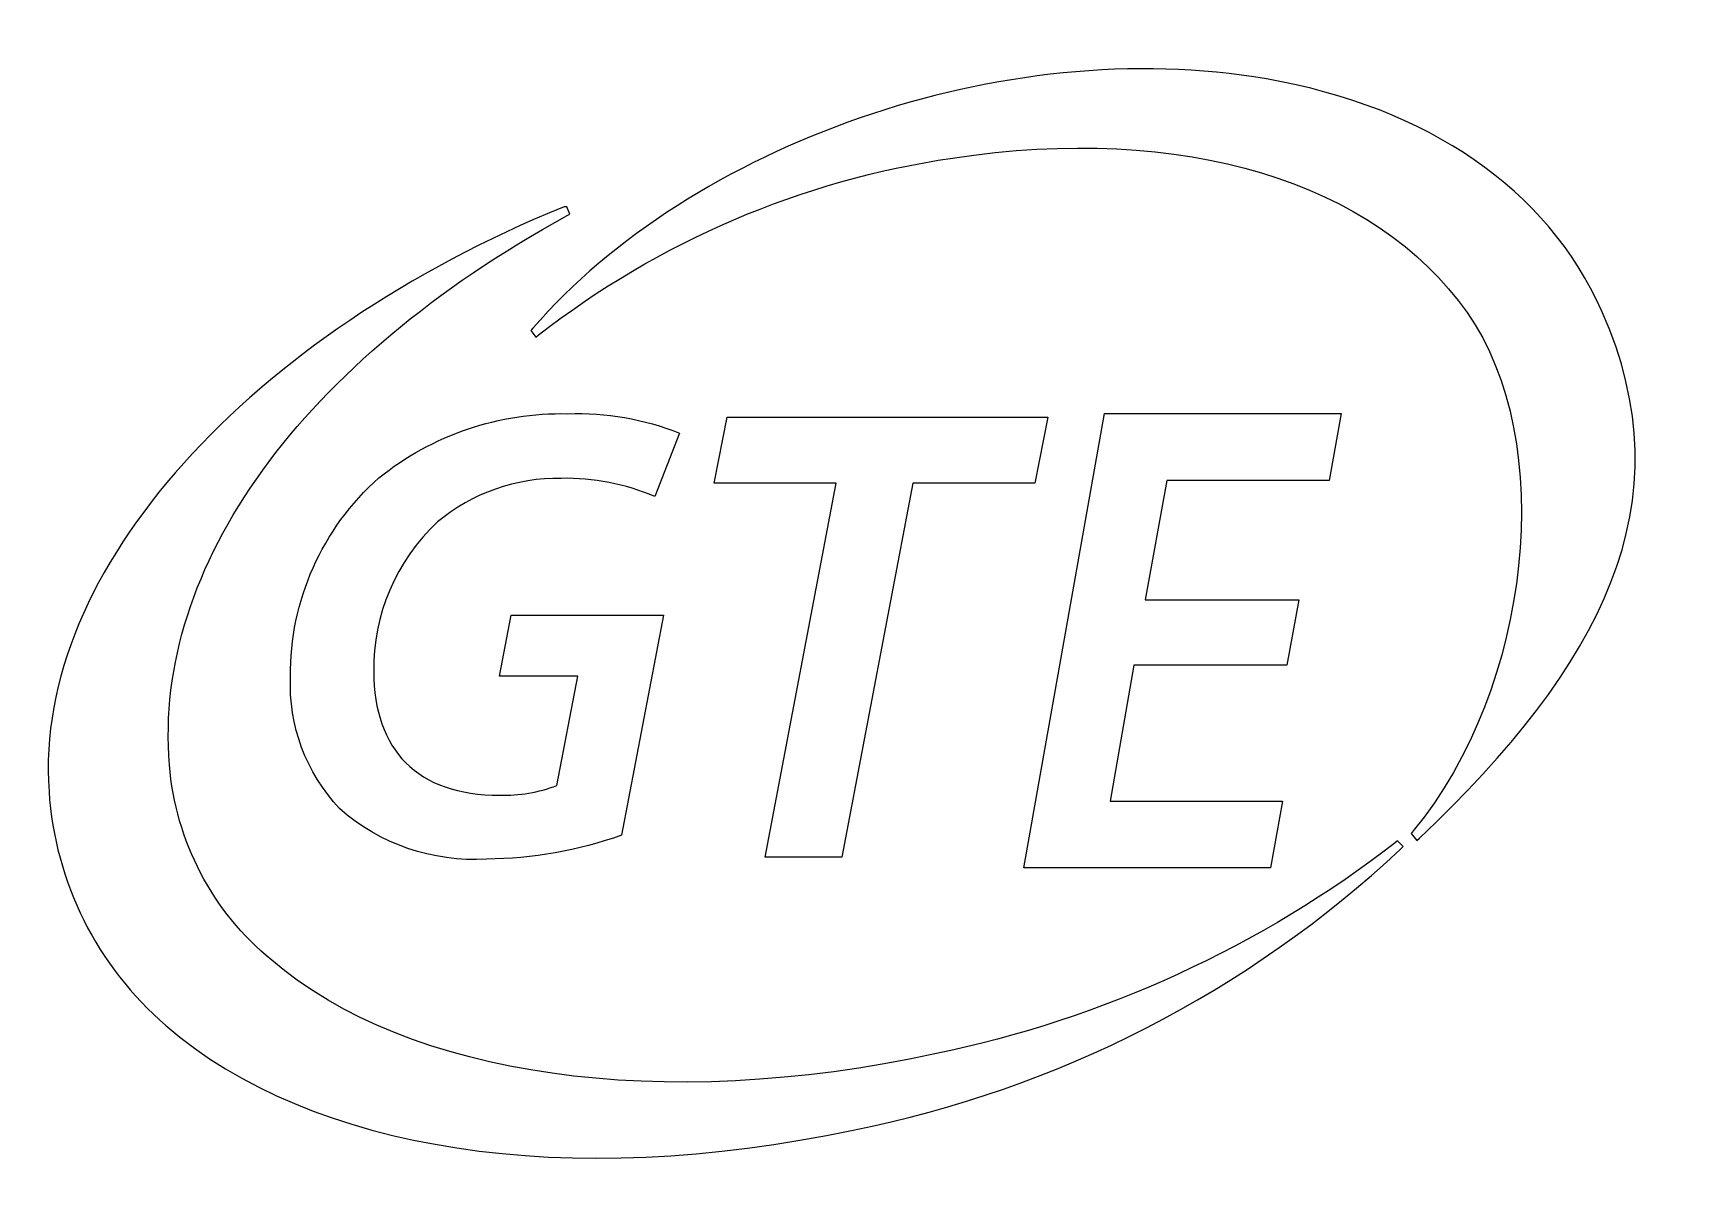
# Model space of a CAD drawing. Extents: x -0.2 to 43.5, y 5.6 to 36.1.
import ezdxf

# ---------------------------------------------------------------- set-up
doc = ezdxf.new("R2010")
doc.units = 0
doc.layers.add('Layer_1', color=7, linetype='CONTINUOUS')

msp = doc.modelspace()

# ---------------------------------------------------------------- linework, layer by layer
at = {"layer": 'Layer_1', "color": 7}
for points in [[(13.904201, 31.288571), (13.972088, 31.3256), (13.891859, 31.523087), (13.823972, 31.523087)], [(13.00063, 28.318816), (12.945085, 28.2571), (13.074687, 28.078126), (13.142572, 28.133671)], [(16.862748, 25.552485), (16.21644, 23.879607)], [(13.631211, 16.255877), (14.187035, 19.141913), (12.118851, 19.141913), (12.422615, 20.750941), (16.449111, 20.750941), (15.337462, 14.946949)], [(36.223968, 15.062445), (36.168409, 14.988387), (36.322699, 14.803245), (36.384437, 14.86496)], [(35.887068, 14.576163), (35.954957, 14.65021), (35.800668, 14.810673), (35.794497, 14.779821)]]:
    msp.add_lwpolyline(points, dxfattribs=at)
for points in [[(41.192031, 28.787852)], [(21.004355, 24.227953), (17.784853, 24.227953), (18.12612, 25.972924), (26.586972, 25.972924), (26.239266, 24.227953), (23.019763, 24.227953), (21.146013, 14.363398), (19.130605, 14.363398)], [(32.89148, 19.430162), (28.855674, 19.430162), (28.231902, 15.847311), (32.772964, 15.847311), (32.45484, 14.082524), (25.948895, 14.082524), (28.082196, 26.069758), (34.319919, 26.069758), (34.001795, 24.304971), (29.722717, 24.304971), (29.155084, 21.154992), (33.209604, 21.154992)]]:
    msp.add_lwpolyline(points, close=True, dxfattribs=at)
for points in [[(32.348271, 34.891459), (25.417678, 36.101072), (17.154046, 33.132582), (13.00063, 28.318816)], [(41.192022, 28.78785), (39.760234, 31.978513), (36.618939, 34.150879), (32.348271, 34.891459)], [(24.06612, 32.805493), (30.132697, 33.731217), (35.218015, 32.188344), (37.643409, 28.732306)], [(13.142572, 28.133671), (16.31868, 30.609044), (20.082305, 32.218684), (24.06612, 32.805493)], [(13.823972, 31.523087), (5.597368, 28.165794), (-0.185322, 21.981957), (0.23434, 16.100522)], [(3.412659, 16.804073), (2.980655, 22.0375), (6.905726, 27.456073), (13.904201, 31.288571)], [(37.643409, 28.732306), (40.031782, 25.350327), (39.352915, 18.857914), (36.223968, 15.062445)], [(36.384437, 14.86496), (41.179686, 19.401008), (43.469311, 23.696368), (41.192031, 28.787852)], [(8.939018, 24.371254), (10.343511, 25.502725), (12.110219, 26.102627), (13.922049, 26.063287)], [(13.922049, 26.063287), (14.927669, 26.098275), (15.929519, 25.924252), (16.862748, 25.552485)], [(6.605848, 19.129144), (6.58449, 21.126646), (7.43456, 23.036563), (8.939018, 24.371254)], [(13.747546, 24.358484), (12.554883, 24.376875), (11.395696, 23.968689), (10.483693, 23.209179)], [(16.21644, 23.879607), (15.437061, 24.210072), (14.595543, 24.373297), (13.747546, 24.358484)], [(10.483693, 23.209179), (9.386138, 22.186294), (8.77603, 20.753626), (8.803294, 19.263231)], [(8.803294, 19.263231), (8.803294, 17.194481), (9.947258, 16.00048), (12.125314, 16.00048)], [(7.898463, 15.649302), (7.012852, 16.591177), (6.547142, 17.844914), (6.605848, 19.129144)], [(6.109603, 11.650873), (4.545488, 12.928943), (3.571273, 14.79043), (3.412659, 16.804073)], [(12.125314, 16.00048), (12.639359, 15.987453), (13.150995, 16.074225), (13.631211, 16.255877)], [(0.23434, 16.100522), (0.389053, 13.711533), (1.501724, 11.486193), (3.320087, 9.92903)], [(11.776308, 14.314833), (10.355398, 14.2318), (8.959653, 14.712112), (7.898463, 15.649302)], [(15.337462, 14.946949), (14.195161, 14.538711), (12.991011, 14.324971), (11.776308, 14.314833)], [(21.445768, 7.170367), (26.855089, 8.246472), (31.856577, 10.811339), (35.887068, 14.576163)], [(35.794497, 14.779821), (32.212189, 12.007948), (28.042737, 10.093167), (23.605792, 9.182273)], [(23.605792, 9.182273), (16.409828, 7.608546), (9.701413, 8.565126), (6.109603, 11.650873)], [(3.320087, 9.92903), (7.146414, 6.596419), (13.922715, 5.565779), (21.445768, 7.170367)]]:
    msp.add_open_spline(points, degree=3, dxfattribs=at)

doc.saveas('drawing.dxf')
